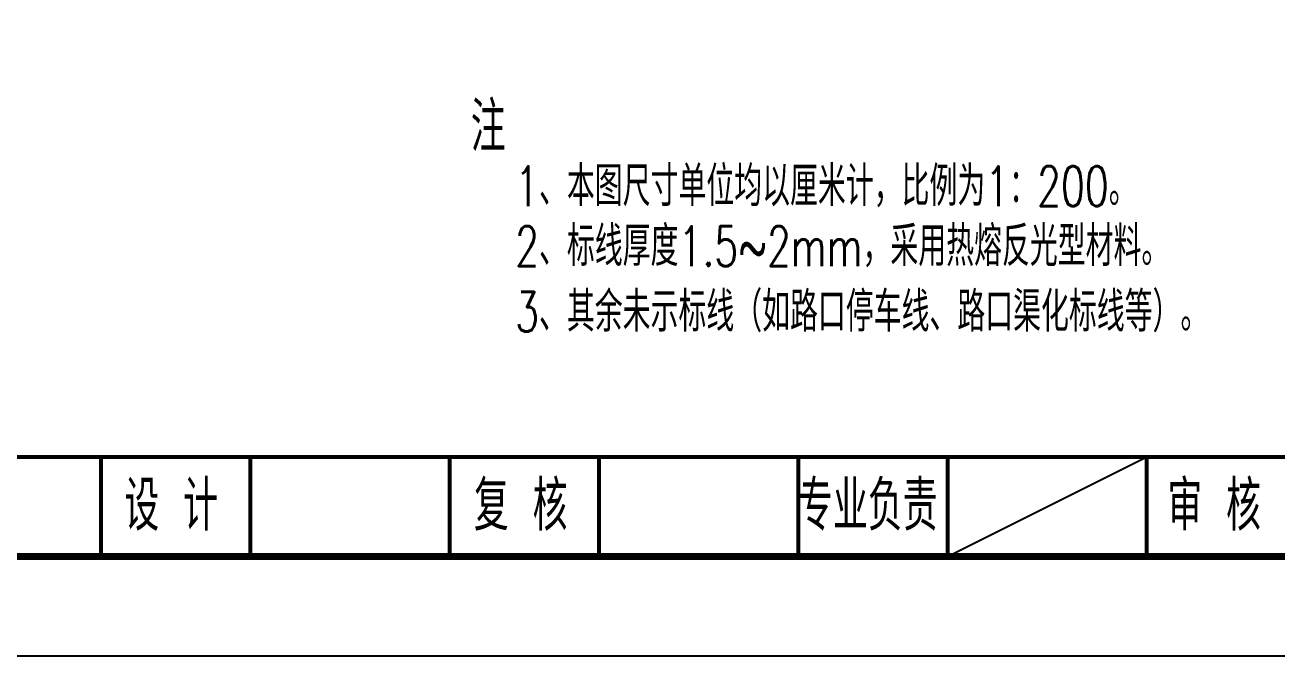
# Model space of a CAD drawing. Extents: x -941089 to 947074, y -2579987 to 8.
# Drawn here: x 2185.1 to 2310.8, y -288.8 to -225.5 of the extents above; entities that cross this region are included whole.
import ezdxf
from ezdxf.enums import TextEntityAlignment as Align

# ---------------------------------------------------------------- set-up
doc = ezdxf.new("R2010")
doc.units = 0
doc.header["$LTSCALE"] = 5
for name, color, linetype in [('图框', 7, 'CONTINUOUS'), ('尺寸标注', 7, 'CONTINUOUS'), ('文字', 7, 'CONTINUOUS')]:
    doc.layers.add(name, color=color, linetype=linetype)
doc.styles.get("Standard").update_dxf_attribs({"font": 'simplex1.shx', "width": 0.7, "bigfont": 'hztxt.shx'})

# ---------------------------------------------------------------- blocks, each defined once
blk = doc.blocks.new('123')
at = {"layer": '图框'}
blk.add_lwpolyline([(2377.69, -288.85), (2377.69, 8.15), (1957.69, 8.15), (1957.69, -288.85)], close=True, dxfattribs=at)

msp = doc.modelspace()

# ---------------------------------------------------------------- linework, layer by layer
at = {"layer": '图框'}
msp.add_line((2277.68936, -278.84829), (2297.68936, -268.84829), dxfattribs=at)
for points, const_width in [([(2367.68936, -1.84829), (1987.68936, -1.84829), (1987.68936, -278.84829), (2367.68936, -278.84829), (2367.68936, -1.84829)], 0.7), ([(1987.68936, -268.84829), (2367.68936, -268.84829)], 0.4), ([(2192.68936, -278.84829), (2192.68936, -268.84829)], 0.4), ([(2207.68936, -278.84829), (2207.68936, -268.84829)], 0.4), ([(2227.68936, -278.84829), (2227.68936, -268.84829)], 0.4), ([(2242.68936, -278.84829), (2242.68936, -268.84829)], 0.4), ([(2262.68936, -278.84829), (2262.68936, -268.84829)], 0.4), ([(2262.68936, -278.84829), (2262.68936, -268.84829)], 0.4), ([(2277.68936, -278.84829), (2277.68936, -268.84829)], 0.4), ([(2297.68936, -278.84829), (2297.68936, -268.84829)], 0.4)]:
    msp.add_lwpolyline(points, dxfattribs=dict(at, const_width=const_width))

# ---------------------------------------------------------------- block references
at = {"layer": '尺寸标注'}
msp.add_blockref('123', (0, 0), dxfattribs=at)

# ---------------------------------------------------------------- texts
at = {"layer": '图框', "width": 0.7}
for s, p in [('设 计', (2199.73403, -273.75371)), ('复 核', (2234.82885, -273.75371)), ('专业负责', (2269.67959, -273.75371)), ('审 核', (2304.4534, -273.75371))]:
    msp.add_text(s, height=5, dxfattribs=at).set_placement(p, align=Align.MIDDLE_CENTER)
at = {"layer": '文字', "linetype": 'Continuous', "width": 0.7}
for s, height, p in [('注', 5, (2229.81405, -238.18813)), ('1、本图尺寸单位均以厘米计，比例为1：200。', 4, (2234.26828, -243.65478)), ('2、标线厚度1.5~2mm，采用热熔反光型材料。', 4, (2234.26828, -249.6835)), ('3、其余未示标线（如路口停车线、路口渠化标线等）。', 4, (2234.26828, -256.27089))]:
    msp.add_text(s, height=height, dxfattribs=at).set_placement(p)

doc.saveas('drawing.dxf')
